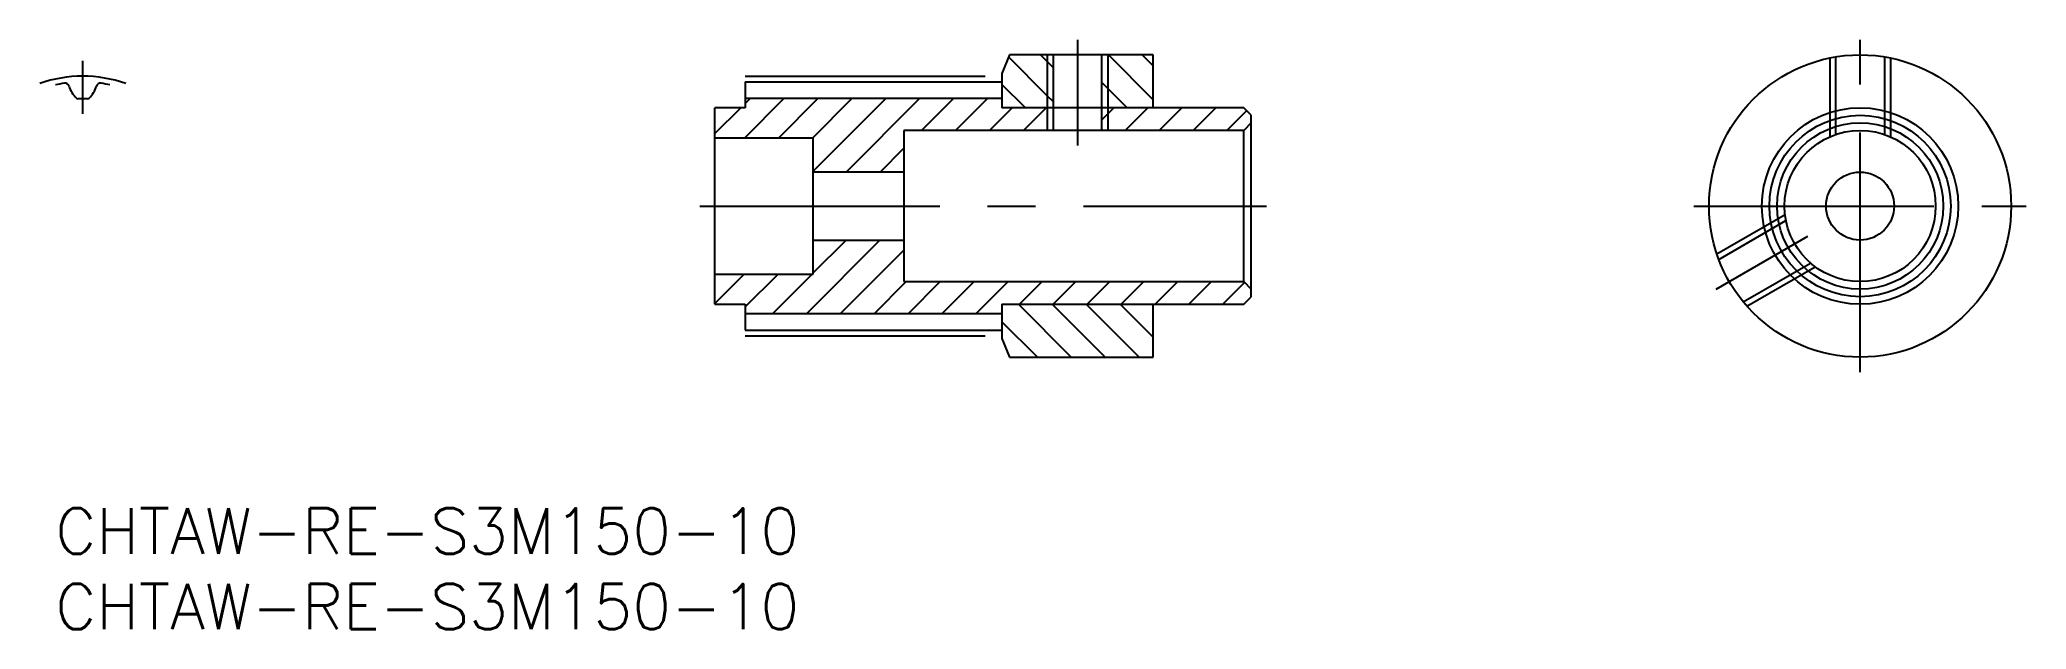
# Model space of a CAD drawing. Extents: x -1 to 130, y -8 to 31.
import ezdxf

# ---------------------------------------------------------------- set-up
doc = ezdxf.new("R2010")
doc.units = 0
doc.header["$LTSCALE"] = 0.5
doc.linetypes.add('CENTER', pattern=[50.8, 31.75, -6.35, 6.35, -6.35])
doc.linetypes.add('DASHED', pattern=[19.05, 12.7, -6.35])
for name, color, linetype in [('MSM_CENTER', 1, 'CENTER'), ('MSM_CONTINUOUS', 7, 'CONTINUOUS'), ('MSM_DASHED', 4, 'DASHED'), ('MSM_NARROW', 5, 'CONTINUOUS'), ('MSM_PART_NUMBER', 7, 'CONTINUOUS')]:
    doc.layers.add(name, color=color, linetype=linetype)
doc.styles.get("Standard").update_dxf_attribs({"font": 'txt.shx', "height": 1, "bigfont": 'bigfont.shx'})

# ---------------------------------------------------------------- blocks, each defined once
blk = doc.blocks.new('*U40')
at = {"layer": 'MSM_PART_NUMBER'}
blk.add_text('CHTAW-RE-S3M150-10', height=3, dxfattribs=at).set_placement((0, -3))
blk = doc.blocks.new('*U41')
at = {"layer": 'MSM_PART_NUMBER'}
blk.add_text('CHTAW-RE-S3M150-10', height=3, dxfattribs=at).set_placement((0, -8))

msp = doc.modelspace()

# ---------------------------------------------------------------- linework, layer by layer
at = {"layer": 'MSM_CENTER'}
for p, q in [((67.66, 31), (67.66, 24)), ((119.47, 9), (119.47, 31)), ((1.8, 26.11), (1.8, 29.6)), ((45.66, 28.6), (62.66, 28.6)), ((42.66, 20), (80.16, 20)), ((108.47, 20), (130.47, 20)), ((109.94, 14.5), (116.01, 18)), ((45.66, 11.41), (62.66, 11.41))]:
    msp.add_line(p, q, dxfattribs=at)
msp.add_arc((1.8, 20), 8.59, 70.6464, 109.3536, dxfattribs=at)
at = {"layer": 'MSM_CONTINUOUS'}
for p, q in [((63.16, 30), (62.66, 28.76)), ((72.66, 30), (63.16, 30)), ((66.04, 30), (66.04, 25)), ((69.28, 25), (69.28, 30)), ((72.66, 26.5), (72.66, 30)), ((45.66, 28.22), (45.66, 26.5)), ((45.66, 28.22), (62.66, 28.22)), ((62.66, 28.76), (62.66, 26.5)), ((45.66, 26.5), (43.66, 26.5)), ((43.66, 13.5), (43.66, 26.5)), ((62.66, 27.11), (45.66, 27.11)), ((78.66, 26.5), (62.66, 26.5)), ((79.16, 26), (78.66, 26.5)), ((56.16, 25), (56.16, 15)), ((78.66, 25), (56.16, 25)), ((79.16, 25.5), (78.66, 25)), ((78.66, 15), (78.66, 25)), ((79.16, 14), (79.16, 26)), ((50.16, 24.5), (43.66, 24.5)), ((50.16, 15.5), (50.16, 24.5)), ((56.16, 22.25), (50.16, 22.25)), ((50.16, 17.75), (56.16, 17.75)), ((43.66, 15.5), (50.16, 15.5)), ((56.16, 15), (78.66, 15)), ((78.66, 15), (79.16, 14.5)), ((43.66, 13.5), (45.66, 13.5)), ((45.66, 13.5), (45.66, 11.79)), ((62.66, 13.5), (62.66, 11.24)), ((62.66, 13.5), (78.66, 13.5)), ((72.66, 10), (72.66, 13.5)), ((78.66, 13.5), (79.16, 14)), ((45.66, 12.9), (62.66, 12.9)), ((45.66, 11.79), (62.66, 11.79)), ((62.66, 11.24), (63.16, 10)), ((63.16, 10), (72.66, 10))]:
    msp.add_line(p, q, dxfattribs=at)
for radius in [10, 6.5, 6, 5.5, 5, 2.25]:
    msp.add_circle((119.47, 20), radius, dxfattribs=at)
for centre, radius, start, end in [((1.8, 20), 8.21, 98.4891, 102.6874), ((0.63, 27.85), 0.28, 17.8564, 98.4891), ((2.78, 28.54), 1.98, 197.8564, 225.0388), ((0.83, 28.54), 1.98, 314.9612, 342.1436), ((2.98, 27.85), 0.28, 81.5109, 162.1436), ((1.8, 20), 8.21, 77.3126, 81.5109), ((1.49, 27.25), 0.15, 225.0388, 272.4853), ((1.8, 20), 7.1, 87.5147, 92.4853), ((2.12, 27.25), 0.15, 267.5147, 314.9612)]:
    msp.add_arc(centre, radius, start, end, dxfattribs=at)
at = {"layer": 'MSM_DASHED'}
for p, q in [((117.47, 29.8), (117.47, 24.58)), ((117.85, 29.87), (117.85, 24.73)), ((121.09, 29.87), (121.09, 24.73)), ((121.47, 29.8), (121.47, 24.58)), ((109.98, 16.83), (114.5, 19.44)), ((110.11, 16.47), (114.56, 19.04)), ((111.73, 13.66), (116.18, 16.23)), ((111.98, 13.37), (116.5, 15.98))]:
    msp.add_line(p, q, dxfattribs=at)
at = {"layer": 'MSM_NARROW'}
for p, q in [((65.66, 27.3), (63.1, 29.86)), ((66.04, 29.16), (65.21, 30)), ((65.66, 30), (65.66, 25)), ((69.66, 30), (69.66, 25)), ((72.66, 27.03), (69.7, 30)), ((72.66, 29.28), (71.94, 30)), ((64.22, 26.5), (62.66, 28.05)), ((70.95, 26.5), (69.28, 28.17)), ((43.66, 24.79), (45.37, 26.5)), ((45.62, 24.5), (48.22, 27.11)), ((45.66, 26.79), (45.98, 27.11)), ((47.86, 24.5), (50.47, 27.11)), ((50.11, 24.5), (52.71, 27.11)), ((50.16, 22.31), (54.96, 27.11)), ((52.35, 22.25), (57.2, 27.11)), ((57.34, 25), (59.45, 27.11)), ((59.59, 25), (61.69, 27.11)), ((61.83, 25), (63.33, 26.5)), ((64.08, 25), (65.58, 26.5)), ((66.04, 26.92), (65.66, 27.3)), ((69.28, 25.71), (70.07, 26.5)), ((70.82, 25), (72.32, 26.5)), ((73.06, 25), (74.56, 26.5)), ((75.31, 25), (76.81, 26.5)), ((77.55, 25), (78.86, 26.31)), ((54.59, 22.25), (56.16, 23.82)), ((49.73, 12.9), (54.58, 17.75)), ((50.16, 15.57), (52.34, 17.75)), ((51.97, 12.9), (56.16, 17.08)), ((43.66, 13.56), (45.6, 15.5)), ((45.66, 13.32), (47.84, 15.5)), ((47.48, 12.9), (50.09, 15.5)), ((54.22, 12.9), (56.32, 15)), ((56.46, 12.9), (58.57, 15)), ((58.71, 12.9), (60.82, 15)), ((60.96, 12.9), (63.06, 15)), ((63.81, 13.5), (65.31, 15)), ((66.05, 13.5), (67.55, 15)), ((68.3, 13.5), (69.8, 15)), ((70.54, 13.5), (72.04, 15)), ((72.79, 13.5), (74.29, 15)), ((75.03, 13.5), (76.53, 15)), ((77.28, 13.5), (78.72, 14.94)), ((67.25, 10), (63.75, 13.5)), ((69.49, 10), (65.99, 13.5)), ((71.74, 10), (68.24, 13.5)), ((72.66, 11.32), (70.48, 13.5)), ((65, 10), (62.66, 12.34))]:
    msp.add_line(p, q, dxfattribs=at)

# ---------------------------------------------------------------- block references
at = {"layer": 'MSM_CONTINUOUS'}
for name in ['*U40', '*U41']:
    msp.add_blockref(name, (0, 0), dxfattribs=at)

doc.saveas('drawing.dxf')
